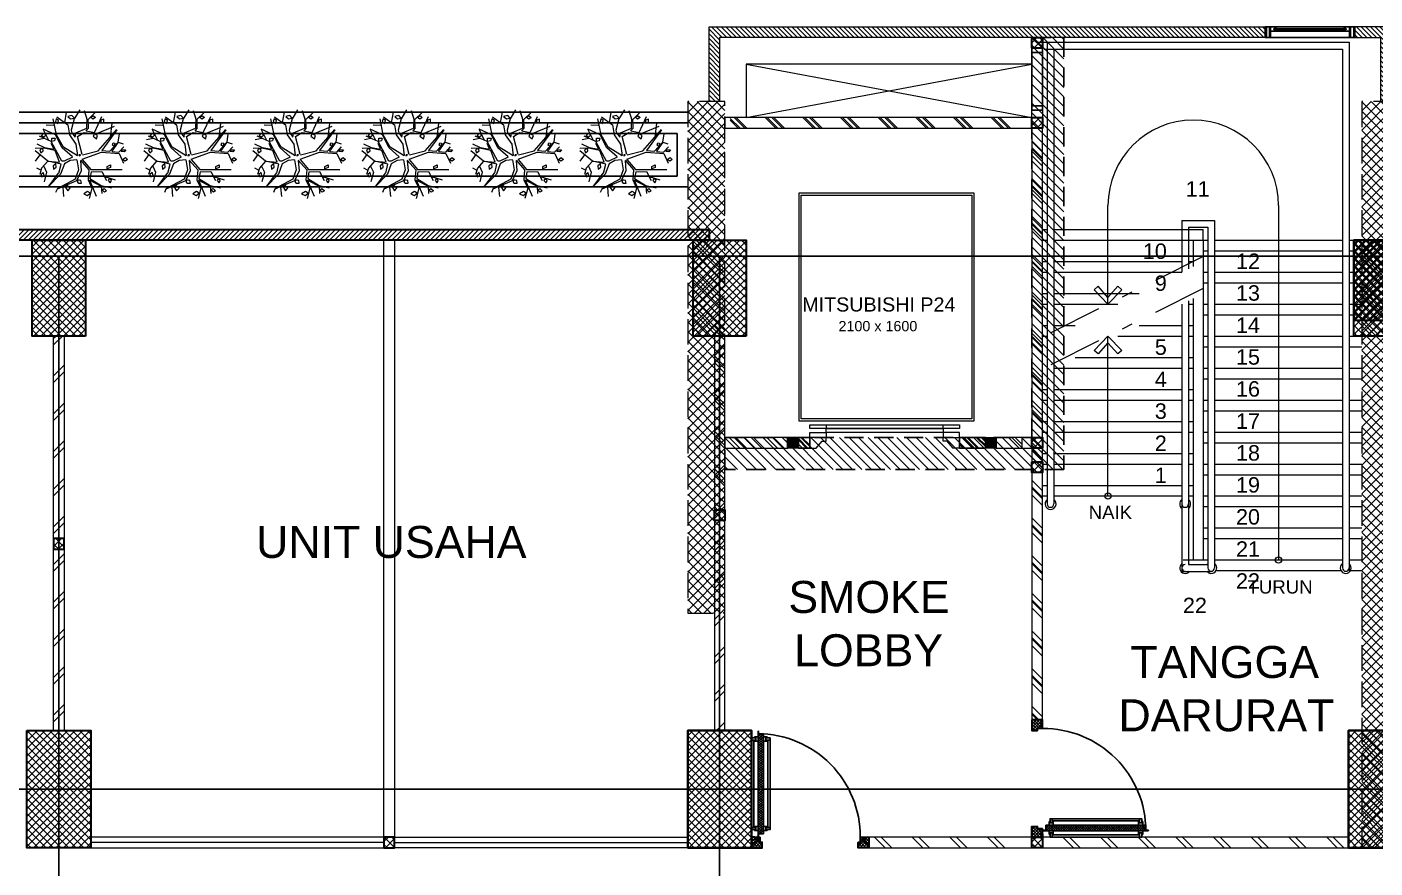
# Model space of a CAD drawing. Header units: millimetres. Extents: x -324 to 75, y -297 to 74.
# Drawn here: x -64.93 to -52.28, y 50.61 to 58.5 of the extents above; entities that cross this region are included whole.
import ezdxf
from ezdxf.enums import TextEntityAlignment as Align

# ---------------------------------------------------------------- set-up
doc = ezdxf.new("R2010")
doc.units = ezdxf.units.MM
doc.linetypes.add('ACAD_ISO02W100', pattern=[15, 12, -3])
doc.linetypes.add('DASHDOT', pattern=[1, 0.5, -0.25, 0, -0.25])
doc.layers.get('defpoints').update_dxf_attribs({"color": 1})
for name, color, linetype, lineweight in [('ars', 11, 'Continuous', 0), ('ars @ 1', 11, 'Continuous', 0), ('ARSIR', 31, 'Continuous', 5), ('ARSIR @ 1', 31, 'Continuous', 5), ('ARSIR KOLOM @ 1', 8, 'Continuous', 13), ('KOL', 1, 'Continuous', 30), ('KOLOM', 4, 'Continuous', 9), ('lan', 7, 'Continuous', 15), ('LIFT', 15, 'Continuous', 15), ('NOT', 7, 'Continuous', 20), ('POHON', 62, 'Continuous', 5), ('Stair', 7, 'Continuous', 15), ('tem', 5, 'Continuous', 20)]:
    doc.layers.add(name, color=color, linetype=linetype, lineweight=lineweight)
doc.layers.add('as', color=1, linetype='Continuous', plot=False)
for name, color, linetype in [('dinding', 3, 'Continuous'), ('HID', 1, 'Continuous'), ('Kusen', 30, 'Continuous'), ('STL', 6, 'Continuous')]:
    doc.layers.add(name, color=color, linetype=linetype)
doc.styles.add('ATTR', font='romans.shx', dxfattribs={"width": 0.8, "height": 0.56})
doc.styles.add('RM25', font='arial.ttf')
doc.styles.get("Standard").update_dxf_attribs({"font": 'arial.ttf'})
pattern_1 = [(45, (0.09994, 0.1431), (-0.1767767, 0.1767767), []), (45, (0.16244, 0.1431), (-0.1767767, 0.1767767), [])]
pattern_2 = [(135, (-1551.5438, -399.66545), (0.176776695, 0.176776695), []), (135, (-1551.6063, -399.66545), (0.176776695, 0.176776695), [])]
pattern_3 = [(45, (1583.21095, -452.5532), (-0.176776695, 0.176776695), []), (45, (1583.27345, -452.5532), (-0.176776695, 0.176776695), [])]
pattern_4 = [(225, (0.55, -51.300008), (0.022097087, -0.022097087), [])]
pattern_5 = [(225, (1.1, 1e-06), (-0.014142, 0.014142), []), (135, (1.1, 1e-06), (0.014142, 0.014142), [])]
pattern_6 = [(315, (-2e-13, 1e-06), (0.014142, 0.014142), []), (45, (-2e-13, 1e-06), (-0.014142, 0.014142), [])]

# ---------------------------------------------------------------- blocks, each defined once
blk = doc.blocks.new('K 10.10')
at = {"layer": 'ars'}
h = blk.add_hatch(dxfattribs=at)
h.set_pattern_fill('_USER', color=256, scale=0.05, angle=45, double=1, pattern_type=0)
h.set_pattern_definition([(45, (0, 0), (-0.035355339, 0.035355339), []), (135, (0, 0), (-0.035355339, -0.035355339), [])])
h.paths.add_polyline_path([(1560.538, 1380.407), (1560.638, 1380.407), (1560.638, 1380.507), (1560.538, 1380.507)])
at = {"layer": 'KOL'}
blk.add_lwpolyline([(1560.538, 1380.407), (1560.638, 1380.407), (1560.638, 1380.507), (1560.538, 1380.507)], close=True, dxfattribs=at)
blk = doc.blocks.new('k1')
at = {"layer": 'ars'}
h = blk.add_hatch(dxfattribs=at)
h.set_pattern_fill('_USER', color=256, scale=0.05, angle=45, double=1, pattern_type=0)
h.set_pattern_definition([(45, (0, -5), (-0.03535534, 0.03535534), []), (135, (0, -5), (-0.03535534, -0.03535534), [])])
h.paths.add_polyline_path([(-0.3, -0.55), (0.3, -0.55), (0.3, 0.55), (-0.3, 0.55)])
at = {"layer": 'KOL'}
blk.add_lwpolyline([(-0.3, -0.55), (0.3, -0.55), (0.3, 0.55), (-0.3, 0.55)], close=True, dxfattribs=at)
blk = doc.blocks.new('k3')
at = {"layer": 'ars'}
h = blk.add_hatch(dxfattribs=at)
h.set_pattern_fill('_USER', color=256, scale=0.05, angle=45, double=1, pattern_type=0)
h.set_pattern_definition([(45, (0, -5.05), (-0.03535534, 0.03535534), []), (135, (0, -5.05), (-0.03535534, -0.03535534), [])])
h.paths.add_polyline_path([(-0.25, -0.45), (0.25, -0.45), (0.25, 0.45), (-0.25, 0.45)])
at = {"layer": 'KOL'}
blk.add_lwpolyline([(-0.25, -0.45), (0.25, -0.45), (0.25, 0.45), (-0.25, 0.45)], close=True, dxfattribs=at)
blk = doc.blocks.new('bola-3')
at = {"layer": 'POHON'}
for p, q in [((-0.799, 1.609), (-0.703, 2.138)), ((-0.045, 2.245), (-0.318, 1.803)), ((0.177, 2.226), (0.328, 1.732)), ((0.387, 1.789), (0.731, 2.125)), ((-1.308, 1.468), (-1.721, 1.485)), ((-1.212, 1.009), (-1.377, 1.803)), ((-1.198, 1.908), (-0.648, 1.503)), ((-0.648, 1.503), (-0.566, 1.009)), ((-0.318, 1.803), (-0.469, 1.238)), ((0.315, 1.344), (0.328, 1.767)), ((0.356, 1.785), (0.37, 1.327)), ((0.686, 1.115), (1.057, 1.926)), ((0.755, 1.044), (1.69, 1.432)), ((1.553, 1.591), (1.47, 0.886)), ((-1.831, 0.815), (-2.161, 0.745)), ((-1.473, 0.674), (-2.065, 0.939)), ((-1.253, 1.009), (-1.872, 1.291)), ((-1.872, 1.274), (-1.625, 0.762)), ((-0.923, 0.357), (-1.253, 1.009)), ((-0.868, 0.392), (-1.212, 1.009)), ((-0.566, 1.009), (-0.236, 0.533)), ((-0.469, 1.238), (-0.442, 1.097)), ((-0.442, 1.097), (-0.277, 0.886)), ((-0.277, 0.886), (-0.249, 1.097)), ((-0.249, 1.097), (0.301, 1.344)), ((-0.153, 0.921), (0.177, 1.115)), ((0.081, 0.022), (-0.153, 0.921)), ((0.177, 1.115), (0.755, 1.044)), ((0.37, 1.327), (0.26, 1.203)), ((0.273, 1.203), (0.686, 1.115)), ((0.879, 0.198), (1.814, 1.274)), ((1.814, 1.256), (1.057, 0.216)), ((1.883, 0.639), (1.938, 1.044)), ((-1.652, -0.313), (-2.285, 0.198)), ((-1.845, 0.339), (-2.271, 0.322)), ((-2.051, 0.004), (-2.271, -0.313)), ((-2.202, 0.551), (-1.817, 0.374)), ((-1.281, 0.216), (-1.845, 0.339)), ((-1.817, 0.374), (-1.35, 0.286)), ((-0.937, -0.313), (-1.473, 0.674)), ((-1.363, 0.339), (-1.473, 0.568)), ((-1.35, 0.286), (-1.363, 0.339)), ((-1.061, -0.366), (-1.281, 0.216)), ((-0.414, -0.102), (-0.923, 0.357)), ((-0.167, -0.049), (-0.868, 0.392)), ((-0.236, 0.533), (-0.167, -0.031)), ((0.081, -0.207), (1.044, 0.128)), ((0.095, 0.004), (0.879, 0.198)), ((1.044, 0.128), (1.924, 0.075)), ((1.057, 0.216), (1.456, 0.18)), ((1.456, 0.18), (1.869, 0.639)), ((1.869, 0.639), (1.553, 0.18)), ((1.553, 0.163), (1.91, 0.128)), ((1.883, 0.639), (2.13, 0.551)), ((1.91, 0.128), (2.158, 0.41)), ((1.924, 0.075), (2.144, -0.419)), ((-1.996, -0.772), (-2.189, -0.666)), ((-1.955, -0.666), (-2.051, -0.983)), ((-1.652, -0.313), (-1.955, -0.666)), ((-1.845, -0.56), (-1.707, -0.86)), ((-0.978, -0.472), (-1.652, -0.313)), ((-1.639, -0.313), (-1.061, -0.366)), ((-1.088, -0.913), (-0.978, -0.472)), ((-0.813, -0.454), (-1.006, -0.966)), ((-0.827, -0.313), (-0.937, -0.313)), ((-0.414, -0.119), (-0.827, -0.313)), ((-0.524, -0.278), (-0.813, -0.454)), ((-0.194, -0.243), (-0.524, -0.278)), ((-0.194, -0.243), (-0.112, -0.754)), ((-0.015, -0.26), (0.411, -0.754)), ((-0.015, -0.278), (0.026, -0.807)), ((0.081, -0.225), (0.507, -0.736)), ((-1.707, -0.86), (-1.831, -1.354)), ((-1.625, -1.618), (-1.102, -0.913)), ((-1.006, -0.966), (-1.625, -1.6)), ((-0.277, -1.213), (-1.185, -1.706)), ((-0.208, -1.301), (-1.185, -1.724)), ((-0.112, -0.754), (-0.277, -1.213)), ((0.026, -0.807), (-0.208, -1.301)), ((0.411, -0.754), (0.37, -1.248)), ((0.37, -1.248), (0.562, -1.671)), ((0.438, -1.248), (0.782, -2.059)), ((0.452, -1.265), (1.03, -1.565)), ((0.521, -0.842), (0.466, -1.177)), ((0.466, -1.177), (1.03, -1.53)), ((0.507, -0.736), (2.075, -0.736)), ((0.521, -0.842), (1.057, -0.825)), ((1.057, -0.825), (1.291, -1.283)), ((1.195, -1.089), (1.731, -1.248)), ((-1.185, -1.724), (-1.253, -1.883)), ((-0.896, -1.618), (-0.854, -2.077)), ((0.562, -1.671), (0.425, -2.182)), ((1.03, -1.53), (1.539, -1.653)), ((1.03, -1.565), (1.057, -1.936))]:
    blk.add_line(p, q, dxfattribs=at)
for points in [[(-1.226, 1.803), (-1.267, 1.662), (-1.143, 1.573), (-1.102, 1.715)], [(-0.435, 1.966), (-0.641, 1.913), (-0.504, 1.807), (-0.311, 1.842)], [(0.49, 1.882), (0.641, 1.953), (0.738, 1.864), (0.614, 1.794)], [(1.155, 1.778), (1.001, 1.734), (1.001, 1.602), (1.155, 1.624)], [(-1.735, 1.009), (-1.886, 1.062), (-1.982, 0.956), (-1.845, 0.903)], [(-1.441, 0.676), (-1.441, 0.831), (-1.269, 0.831), (-1.303, 0.698)], [(0.691, 1.051), (0.622, 0.941), (0.794, 0.809), (0.846, 0.963)], [(-1.9, 0.322), (-2.051, 0.251), (-1.996, 0.11), (-1.872, 0.198)], [(-0.002, 0.022), (-0.07, 0.004), (-0.084, -0.049), (-0.029, -0.031)], [(1.671, 0.412), (1.585, 0.478), (1.62, 0.61), (1.706, 0.588)], [(2.034, 0.163), (2.075, 0.251), (2.254, 0.251), (2.171, 0.145)], [(-1.236, -0.454), (-1.374, -0.543), (-1.36, -0.719), (-1.222, -0.613)], [(1.319, -0.706), (1.319, -0.582), (1.484, -0.494), (1.484, -0.635)], [(2.099, -0.225), (2.237, -0.137), (2.347, -0.225), (2.223, -0.313)], [(-1.872, -0.878), (-1.982, -0.983), (-1.941, -1.107), (-1.831, -1.036)], [(-0.167, -1.261), (-0.167, -1.367), (-0.098, -1.42), (0.04, -1.42), (0.012, -1.279), (-0.07, -1.261)], [(1.43, -1.175), (1.379, -1.285), (1.482, -1.396), (1.534, -1.285)], [(-0.667, -1.528), (-0.753, -1.638), (-0.65, -1.792), (-0.53, -1.66)], [(0.485, -1.924), (0.347, -1.836), (0.158, -1.947), (0.33, -2.035)], [(1.069, -1.748), (1.173, -1.682), (1.293, -1.792), (1.19, -1.858)]]:
    blk.add_lwpolyline(points, close=True, dxfattribs=at)
at = {"layer": 'POHON', "style": 'ATTR', "width": 0.8, "flags": 9}
blk.add_attdef('ESTCODE', (-0.07, 0.004), '', height=0.00000926, dxfattribs=at)
blk = doc.blocks.new('T. J2')
at = {"layer": 'Kusen'}
for p, q in [((-0.419, 0), (0.331, 0)), ((-0.369, 0.1), (0.281, 0.1)), ((0.281, 0.06), (-0.369, 0.06))]:
    blk.add_line(p, q, dxfattribs=at)
for points in [[(-0.459, 0), (-0.419, 0), (-0.419, 0.1), (-0.459, 0.1)], [(0.331, 0), (0.371, 0), (0.371, 0.1), (0.331, 0.1)]]:
    blk.add_lwpolyline(points, close=True, dxfattribs=at)
for points in [[(-0.369, 0.077), (-0.369, 0.06), (-0.419, 0.06), (-0.419, 0.1), (-0.369, 0.1), (-0.369, 0.082), (-0.379, 0.082), (-0.379, 0.077), (-0.369, 0.077)], [(0.281, 0.077), (0.281, 0.06), (0.331, 0.06), (0.331, 0.1), (0.281, 0.1), (0.281, 0.082), (0.291, 0.082), (0.291, 0.077), (0.281, 0.077)]]:
    blk.add_lwpolyline(points, dxfattribs=at)
at = {"layer": 'Kusen', "color": 141}
blk.add_lwpolyline([(-0.379, 0.077), (0.291, 0.077), (0.291, 0.082), (-0.379, 0.082)], close=True, dxfattribs=at)
blk = doc.blocks.new('P.SHAFT')
for points in [[(-0.05, 0.54), (-0.05, 0.58), (0.05, 0.58), (0.05, 0.54)], [(-0.05, 0.04), (-0.05, 0.54), (0.05, 0.54), (0.05, 0.04)], [(-0.05, 0), (-0.05, 0.04), (0.05, 0.04), (0.05, 0)]]:
    blk.add_lwpolyline(points, close=True)
blk = doc.blocks.new('KLOPRAK-10')
at = {"layer": 'ARSIR KOLOM @ 1'}
blk.add_hatch(color=256, dxfattribs=at).paths.add_polyline_path([(390.015, -20.575), (390.115, -20.575), (390.115, -20.475), (390.015, -20.475)])
at = {"layer": 'as'}
blk.add_line((390.115, -20.475), (390.015, -20.575), dxfattribs=at)
blk.add_lwpolyline([(390.015, -20.475), (390.115, -20.575)], dxfattribs=at)
at = {"layer": 'KOLOM'}
blk.add_lwpolyline([(390.015, -20.575), (390.115, -20.575), (390.115, -20.475), (390.015, -20.475)], close=True, dxfattribs=at)
blk = doc.blocks.new("k3'")
at = {"layer": 'ars'}
h = blk.add_hatch(dxfattribs=at)
h.set_pattern_fill('_USER', color=256, scale=0.05, angle=45, double=1, pattern_type=0)
h.set_pattern_definition([(45, (0, -4.975), (-0.03535534, 0.03535534), []), (135, (0, -4.975), (-0.03535534, -0.03535534), [])])
h.paths.add_polyline_path([(-0.25, -0.375), (0.25, -0.375), (0.25, 0.375), (-0.25, 0.375)])
at = {"layer": 'KOL'}
blk.add_lwpolyline([(-0.25, -0.375), (0.25, -0.375), (0.25, 0.375), (-0.25, 0.375)], close=True, dxfattribs=at)
blk = doc.blocks.new('D-P90')
at = {"layer": 'ars'}
h = blk.add_hatch(dxfattribs=at)
h.set_pattern_fill('ANSI37', color=256, scale=0.005, angle=-90, style=0)
h.set_pattern_definition([(45, (-1350.94906, -1248.591899), (0.01122532015, -0.01122532015), []), (315, (-1350.94906, -1248.591899), (-0.01122532015, -0.01122532015), [])])
h.paths.add_polyline_path([(0.009, -0.183, -0.414214), (0.01, -0.184), (0.01, -1.116, -0.414214), (0.009, -1.117), (-0.034, -1.117, 0.414214), (-0.037, -1.12), (-0.037, -1.142, -1), (-0.038, -1.142), (-0.038, -0.158, -1), (-0.037, -0.158), (-0.037, -0.181, 0.414214), (-0.034, -0.183)])
at = {"layer": 'as'}
for p, q in [((-0.04, -0.158), (-0.046, -0.158)), ((-0.042, -0.161), (-0.042, -0.155))]:
    blk.add_line(p, q, dxfattribs=at)
at = {"layer": 'HID'}
for p, q in [((-0.044, -0.125), (-0.092, -0.077)), ((-0.042, -0.123), (-0.091, -0.075)), ((-0.066, -0.147), (-0.023, -0.104)), ((-0.063, -0.147), (-0.023, -0.107)), ((0.966, -0.147), (0.923, -0.104)), ((0.963, -0.147), (0.923, -0.107)), ((0.942, -0.123), (0.991, -0.075)), ((0.944, -0.125), (0.992, -0.077))]:
    blk.add_line(p, q, dxfattribs=at)
for points in [[(-0.044, -0.125), (-0.044, -0.125), (-0.042, -0.123), (-0.042, -0.123)], [(0.944, -0.125), (0.944, -0.125), (0.942, -0.123), (0.942, -0.123)]]:
    blk.add_lwpolyline(points, dxfattribs=at)
at = {"layer": 'KOL'}
blk.add_line((0.97, -0.13), (0.97, -0.15), dxfattribs=at)
at = {"layer": 'Kusen', "ltscale": 2}
for p, q in [((-0.099, -0.221), (-0.099, -1.06)), ((-0.079, -0.241), (-0.079, -1.06)), ((-0.074, -0.211), (-0.04, -0.211)), ((-0.074, -0.221), (-0.074, -0.211)), ((-0.074, -0.251), (-0.074, -0.241)), ((-0.074, -0.251), (-0.04, -0.251)), ((-0.061, -0.251), (-0.061, -0.211)), ((-0.04, -0.251), (-0.04, -0.211)), ((0.046, -0.211), (0.012, -0.211)), ((0.012, -0.251), (0.012, -0.211)), ((0.046, -0.251), (0.012, -0.251)), ((0.033, -0.251), (0.033, -0.211)), ((0.046, -0.221), (0.046, -0.211)), ((0.046, -0.251), (0.046, -0.241)), ((0.053, -0.241), (0.053, -1.06)), ((0.073, -0.221), (0.073, -1.06)), ((-0.074, -1.05), (-0.04, -1.05)), ((-0.074, -1.05), (-0.074, -1.06)), ((-0.074, -1.08), (-0.074, -1.09)), ((-0.074, -1.09), (-0.04, -1.09)), ((-0.061, -1.05), (-0.061, -1.09)), ((-0.04, -1.05), (-0.04, -1.09)), ((0.046, -1.05), (0.012, -1.05)), ((0.012, -1.05), (0.012, -1.09)), ((0.046, -1.09), (0.012, -1.09)), ((0.033, -1.05), (0.033, -1.09)), ((0.046, -1.05), (0.046, -1.06)), ((0.046, -1.08), (0.046, -1.09))]:
    blk.add_line(p, q, dxfattribs=at)
at = {"layer": 'Kusen'}
for p, q in [((-0.042, -0.155), (-0.038, -0.156)), ((-0.042, -0.157), (-0.038, -0.158))]:
    blk.add_line(p, q, dxfattribs=at)
at = {"layer": 'Kusen', "ltscale": 2}
for points in [[(-0.099, -0.241), (-0.061, -0.241), (-0.061, -0.221), (-0.099, -0.221), (-0.099, -0.241)], [(0.073, -0.241), (0.033, -0.241), (0.033, -0.221), (0.073, -0.221), (0.073, -0.241)], [(-0.101, -1.06), (-0.061, -1.06), (-0.061, -1.08), (-0.101, -1.08), (-0.101, -1.06)], [(0.073, -1.06), (0.033, -1.06), (0.033, -1.08), (0.073, -1.08), (0.073, -1.06)]]:
    blk.add_lwpolyline(points, dxfattribs=at)
at = {"layer": 'Kusen'}
blk.add_circle((-0.042, -0.158), 0.001, dxfattribs=at)
for radius, start, end in [(0.0025, 75.7804, 11.3851), (0.961, 270, 0.4597)]:
    blk.add_arc((-0.042, -0.158), radius, start, end, dxfattribs=at)
at = {"layer": 'STL'}
for p, q in [((-0.038, -0.158), (-0.038, -1.142)), ((-0.037, -0.181), (-0.037, -0.158)), ((-0.034, -0.183), (0.009, -0.183)), ((0.01, -0.184), (0.01, -1.116)), ((-0.037, -1.12), (-0.037, -1.142)), ((-0.034, -1.117), (0.009, -1.117))]:
    blk.add_line(p, q, dxfattribs=at)
for points in [[(0, -0.1), (0, -0.103), (-0.019, -0.103, 0.414214), (-0.02, -0.105), (-0.02, -0.148, -0.414214), (-0.022, -0.15), (-0.068, -0.15, -0.414214), (-0.07, -0.148), (-0.07, -0.13), (-0.067, -0.13), (-0.067, -0.146, 0.414214), (-0.065, -0.147), (-0.024, -0.147, 0.414214), (-0.023, -0.146), (-0.023, -0.102, -0.414214), (-0.021, -0.1)], [(0.9, -0.1), (0.9, -0.103), (0.919, -0.103, -0.414214), (0.92, -0.105), (0.92, -0.148, 0.414214), (0.922, -0.15), (0.968, -0.15, 0.414214), (0.97, -0.148), (0.97, -0.13), (0.967, -0.13), (0.967, -0.146, -0.414214), (0.966, -0.147), (0.925, -0.147, -0.414214), (0.923, -0.146), (0.923, -0.102, 0.414214), (0.921, -0.1)]]:
    blk.add_lwpolyline(points, format="xyb", close=True, dxfattribs=at)
blk.add_lwpolyline([(0.009, -0.182), (-0.034, -0.182, -0.414214), (-0.035, -0.181), (-0.035, -0.158, 1), (-0.04, -0.158), (-0.04, -1.142, 1), (-0.035, -1.142), (-0.035, -1.12, -0.414214), (-0.034, -1.119), (0.009, -1.119, 0.414214), (0.012, -1.116), (0.012, -0.184)], format="xyb", dxfattribs=at)
for centre, radius, start, end in [((-0.038, -0.158), 0.00075, 0, 180), ((-0.034, -0.181), 0.0025, 180, 270), ((0.009, -0.184), 0.0025, 360, 90), ((0.009, -0.184), 0.001, 360, 90), ((-0.034, -1.12), 0.0025, 90, 180), ((0.009, -1.116), 0.001, 270, 0), ((-0.038, -1.142), 0.00075, 180, 0)]:
    blk.add_arc(centre, radius, start, end, dxfattribs=at)
blk = doc.blocks.new('PINTU DARURAT')
at = {"layer": 'ARSIR'}
h = blk.add_hatch(dxfattribs=at)
h.set_pattern_fill('_USER', color=256, scale=0.02, angle=315, style=0, double=1, pattern_type=0)
h.set_pattern_definition(pattern_6)
edge = h.paths.add_edge_path()
edge.add_line((0, 0), (0.1, 0))
edge.add_line((0.1, 0), (0.1, 0.05))
edge.add_line((0.1, 0.05), (0.077, 0.05))
edge.add_line((0.077, 0.05), (0.077, 0.096))
edge.add_arc((0.076, 0.096), 0.0015, 360, 450)
edge.add_line((0.075, 0.097), (0.035, 0.097))
edge.add_arc((0.035, 0.096), 0.0015, 90, 180)
edge.add_line((0.033, 0.096), (0.033, 0.08))
edge.add_line((0.033, 0.08), (0.03, 0.08))
edge.add_line((0.03, 0.08), (0.03, 0.1))
edge.add_line((0.03, 0.1), (0, 0.1))
edge.add_line((0, 0.1), (0, 0))
h = blk.add_hatch(dxfattribs=at)
h.set_pattern_fill('_USER', color=256, scale=0.02, angle=315, style=0, double=1, pattern_type=0)
h.set_pattern_definition(pattern_6)
edge = h.paths.add_edge_path()
edge.add_line((0, 0), (0.1, 0))
edge.add_line((0.1, 0), (0.1, 0.05))
edge.add_line((0.1, 0.05), (0.077, 0.05))
edge.add_line((0.077, 0.05), (0.077, 0.096))
edge.add_arc((0.076, 0.096), 0.0015, 360, 450)
edge.add_line((0.075, 0.097), (0.035, 0.097))
edge.add_arc((0.035, 0.096), 0.0015, 90, 180)
edge.add_line((0.033, 0.096), (0.033, 0.08))
edge.add_line((0.033, 0.08), (0.03, 0.08))
edge.add_line((0.03, 0.08), (0.03, 0.1))
edge.add_line((0.03, 0.1), (0, 0.1))
edge.add_line((0, 0.1), (0, 0))
h = blk.add_hatch(dxfattribs=at)
h.set_pattern_fill('_USER', color=256, scale=0.02, angle=315, style=0, double=1, pattern_type=0)
h.set_pattern_definition(pattern_5)
edge = h.paths.add_edge_path()
edge.add_line((1.1, 0), (1, 0))
edge.add_line((1, 0), (1, 0.05))
edge.add_line((1, 0.05), (1.023, 0.05))
edge.add_line((1.023, 0.05), (1.023, 0.096))
edge.add_arc((1.024, 0.096), 0.0015, -630, -540, ccw=False)
edge.add_line((1.024, 0.097), (1.065, 0.097))
edge.add_arc((1.065, 0.096), 0.0015, -360, -270, ccw=False)
edge.add_line((1.067, 0.096), (1.067, 0.08))
edge.add_line((1.067, 0.08), (1.07, 0.08))
edge.add_line((1.07, 0.08), (1.07, 0.1))
edge.add_line((1.07, 0.1), (1.1, 0.1))
edge.add_line((1.1, 0.1), (1.1, 0))
h = blk.add_hatch(dxfattribs=at)
h.set_pattern_fill('_USER', color=256, scale=0.02, angle=315, style=0, double=1, pattern_type=0)
h.set_pattern_definition(pattern_5)
edge = h.paths.add_edge_path()
edge.add_line((1.1, 0), (1, 0))
edge.add_line((1, 0), (1, 0.05))
edge.add_line((1, 0.05), (1.023, 0.05))
edge.add_line((1.023, 0.05), (1.023, 0.096))
edge.add_arc((1.024, 0.096), 0.0015, -630, -540, ccw=False)
edge.add_line((1.024, 0.097), (1.065, 0.097))
edge.add_arc((1.065, 0.096), 0.0015, -360, -270, ccw=False)
edge.add_line((1.067, 0.096), (1.067, 0.08))
edge.add_line((1.067, 0.08), (1.07, 0.08))
edge.add_line((1.07, 0.08), (1.07, 0.1))
edge.add_line((1.07, 0.1), (1.1, 0.1))
edge.add_line((1.1, 0.1), (1.1, 0))
at = {"layer": 'KOL'}
blk.add_line((1.1, 0.1), (1.1, 0), dxfattribs=at)
blk.add_line((1.1, 0.1), (1.1, 0), dxfattribs=at)
blk.add_line((1.1, 0.1), (1.1, 0), dxfattribs=at)
blk.add_line((1.1, 0.1), (1.1, 0), dxfattribs=at)
for points in [[(0, 0), (0.1, 0), (0.1, 0.05), (0.077, 0.05), (0.077, 0.096, 0.414214), (0.075, 0.097), (0.035, 0.097, 0.414214), (0.033, 0.096), (0.033, 0.08), (0.03, 0.08), (0.03, 0.1), (0, 0.1)], [(0, 0), (0.1, 0), (0.1, 0.05), (0.077, 0.05), (0.077, 0.096, 0.414214), (0.075, 0.097), (0.035, 0.097, 0.414214), (0.033, 0.096), (0.033, 0.08), (0.03, 0.08), (0.03, 0.1), (0, 0.1)], [(1.1, 0), (1, 0), (1, 0.05), (1.023, 0.05), (1.023, 0.096, -0.414214), (1.024, 0.097), (1.065, 0.097, -0.414214), (1.067, 0.096), (1.067, 0.08), (1.07, 0.08), (1.07, 0.1), (1.1, 0.1)], [(1.1, 0), (1, 0), (1, 0.05), (1.023, 0.05), (1.023, 0.096, -0.414214), (1.024, 0.097), (1.065, 0.097, -0.414214), (1.067, 0.096), (1.067, 0.08), (1.07, 0.08), (1.07, 0.1), (1.1, 0.1)]]:
    blk.add_lwpolyline(points, format="xyb", close=True, dxfattribs=at)
at = {"layer": 'Kusen', "xscale": -1, "rotation": 180}
blk.add_blockref('D-P90', (0.1, -0.05), dxfattribs=at)
blk = doc.blocks.new('T.DAR')
at = {"layer": 'ars'}
h = blk.add_hatch(dxfattribs=at)
h.set_pattern_fill('ANSI31', color=256, scale=0.25, style=0)
h.set_pattern_definition(pattern_4)
h.paths.add_polyline_path([(0.2, 7), (0.3, 7), (0.3, 7.6), (0.55, 7.6), (0.55, 7.7), (0.2, 7.7)])
h = blk.add_hatch(dxfattribs=at)
h.set_pattern_fill('ANSI31', color=256, scale=0.25, style=0)
h.set_pattern_definition(pattern_4)
edge = h.paths.add_edge_path()
edge.add_line((0.2, 7), (0.2, 7.7))
edge.add_line((0.2, 7.7), (0.55, 7.7))
edge.add_line((0.55, 7.7), (0.55, 7.6))
edge.add_line((0.55, 7.6), (0.3, 7.6))
edge.add_line((0.3, 7.6), (0.3, 7))
edge.add_line((0.3, 7), (0.2, 7))
h = blk.add_hatch(dxfattribs=at)
h.set_pattern_fill('ANSI31', color=256, scale=0.25, style=0)
h.set_pattern_definition([(225, (6.599998, -51.300008), (0.022097087, -0.022097087), [])])
h.paths.add_polyline_path([(6.5, 7), (6.6, 7), (6.6, 7.7), (1.38, 7.7), (1.38, 7.6), (6.5, 7.6)])
h = blk.add_hatch(dxfattribs=at)
h.set_pattern_fill('ANSI37', color=256, scale=0.02, style=0)
h.set_pattern_definition([(45, (268.691906, -190.19392), (-0.044901281, 0.044901281), []), (135, (268.691906, -190.19392), (-0.044901281, -0.044901281), [])])
h.paths.add_polyline_path([(0.475, 0), (0.125, 0), (0.125, 7), (0.475, 7)])
h = blk.add_hatch(dxfattribs=at)
h.set_pattern_fill('ANSI37', color=256, scale=0.02, style=0)
h.set_pattern_definition([(45, (6.5, -8e-06), (-0.0449013, 0.0449013), []), (135, (6.5, -8e-06), (-0.0449013, -0.0449013), [])])
h.paths.add_polyline_path([(6.45, 2.2), (6.8, 2.2), (6.8, 7), (6.45, 7)])
h = blk.add_hatch(dxfattribs=at)
h.set_pattern_fill('TEMBOK', color=256, scale=0.25)
h.set_pattern_definition([(45, (6.5, -51.72), (-0.1767767, 0.1767767), []), (45, (6.5625, -51.72), (-0.1767767, 0.1767767), [])])
h.paths.add_polyline_path([(6.55, 3.17), (6.45, 3.17), (6.45, 4.95), (6.55, 4.95)])
h = blk.add_hatch(dxfattribs=at)
h.set_pattern_fill('TEMBOK', color=256, scale=0.25)
h.set_pattern_definition([(45, (0.71143, -49.94), (-0.1767767, 0.1767767), []), (45, (0.77393, -49.94), (-0.1767767, 0.1767767), [])])
h.paths.add_polyline_path([(5.861, 3.75), (6.45, 3.75), (6.45, 3.85), (5.861, 3.85)])
at = {"layer": 'ars @ 1'}
h = blk.add_hatch(dxfattribs=at)
h.set_pattern_fill('TEMBOK', color=256, scale=0.25)
h.set_pattern_definition([(45, (33.3, 5.805), (-0.1767767, 0.1767767), []), (45, (33.3625, 5.805), (-0.1767767, 0.1767767), [])])
h.paths.add_polyline_path([(6.4, 6.85), (6.4, 6.75), (3.662, 6.75), (3.662, 6.85)])
h = blk.add_hatch(dxfattribs=at)
h.set_pattern_fill('TEMBOK', color=256, scale=0.25)
h.set_pattern_definition([(45, (1583.11878, -452.5532), (-0.176776695, 0.176776695), []), (45, (1583.18128, -452.5532), (-0.176776695, 0.176776695), [])])
h.paths.add_polyline_path([(3.57, 1.2), (3.47, 1.2), (3.47, 6.75), (3.57, 6.75)])
h = blk.add_hatch(dxfattribs=at)
h.set_pattern_fill('TEMBOK', color=256, scale=0.25)
h.set_pattern_definition(pattern_3)
h.paths.add_polyline_path([(0.6, 0), (0.6, 0.1), (3.562, 0.1), (3.562, 0)])
h = blk.add_hatch(dxfattribs=at)
h.set_pattern_fill('TEMBOK', color=256, scale=0.25)
h.set_pattern_definition(pattern_3)
h.paths.add_polyline_path([(3.662, 0), (3.662, 0.1), (5.1, 0.1), (5.1, 0)])
at = {"layer": 'ARSIR @ 1'}
h = blk.add_hatch(dxfattribs=at)
h.set_pattern_fill('ANSI32', color=256, scale=0.01, style=0, double=1)
h.set_pattern_definition([(45, (0.79921, 3.74999), (0.067352, -0.067352), []), (45, (0.79921, 3.79489), (0.067352, -0.067352), [])])
h.paths.add_polyline_path([(4.006, 3.85), (4.006, 3.75), (4.249, 3.75), (4.249, 3.85)])
h = blk.add_hatch(dxfattribs=at)
h.set_pattern_fill('ANSI32', color=256, scale=0.01, style=0, double=1)
h.set_pattern_definition([(45, (2.49209, 3.74999), (0.067352, -0.067352), []), (45, (2.49209, 3.79489), (0.067352, -0.067352), [])])
h.paths.add_polyline_path([(5.655, 3.85), (5.655, 3.75), (5.761, 3.75), (5.761, 3.85)])
at = {"layer": 'defpoints', "color": 3, "linetype": 'ACAD_ISO02W100', "ltscale": 0.015}
blk.add_lwpolyline([(6.45, 3.55), (6.45, 3.85), (3.57, 3.85), (3.57, 7.6), (3.57, 7.6), (3.27, 7.6), (3.27, 3.55), (6.45, 3.55)], dxfattribs=at)
at = {"layer": 'dinding'}
for points in [[(4.006, 3.85), (4.006, 3.75), (4.249, 3.75), (4.249, 3.85)], [(5.655, 3.85), (5.655, 3.75), (5.761, 3.75), (5.761, 3.85)]]:
    blk.add_lwpolyline(points, close=True, dxfattribs=at)
at = {"layer": 'KOLOM', "linetype": 'ACAD_ISO02W100', "ltscale": 0.02}
for points in [[(0.475, 0), (0.125, 0), (0.125, 7), (0.475, 7)], [(6.8, 2.2), (6.45, 2.2), (6.45, 7), (6.8, 7)]]:
    blk.add_lwpolyline(points, close=True, dxfattribs=at)
at = {"layer": 'lan', "linetype": 'Continuous'}
for p, q in [((3.57, 7.35), (6.25, 7.35)), ((6.25, 7.35), (6.25, 6.85))]:
    blk.add_line(p, q, dxfattribs=at)
for points in [[(6.25, 7.35), (3.57, 6.85)], [(6.25, 6.85), (3.57, 7.35)]]:
    blk.add_lwpolyline(points, dxfattribs=at)
at = {"layer": 'LIFT'}
for points in [[(4.114, 4.003), (5.754, 4.003), (5.754, 6.143), (4.114, 6.143)], [(4.134, 4.023), (5.734, 4.023), (5.734, 6.123), (4.134, 6.123)], [(4.249, 3.932), (5.655, 3.932), (5.655, 3.968), (4.249, 3.968)], [(4.249, 3.932), (4.402, 3.932), (4.402, 3.968), (4.249, 3.968)], [(4.402, 3.897), (5.502, 3.897), (5.502, 3.932), (4.402, 3.932)], [(5.502, 3.932), (5.655, 3.932), (5.655, 3.968), (5.502, 3.968)], [(4.402, 3.85), (4.249, 3.85), (4.249, 3.897), (4.402, 3.897)], [(5.502, 3.85), (5.655, 3.85), (5.655, 3.897), (5.502, 3.897)]]:
    blk.add_lwpolyline(points, close=True, dxfattribs=at)
for points in [[(4.249, 3.85), (4.249, 3.75), (4.309, 3.75), (4.367, 3.815), (4.402, 3.815), (4.402, 3.85), (4.249, 3.85)], [(5.655, 3.85), (5.655, 3.75), (5.594, 3.75), (5.537, 3.815), (5.502, 3.815), (5.502, 3.85), (5.655, 3.85)]]:
    blk.add_lwpolyline(points, dxfattribs=at)
at = {"layer": 'tem'}
blk.add_lwpolyline([(0.2, 7), (0.2, 7.7), (0.55, 7.7), (0.55, 7.6), (0.3, 7.6), (0.3, 7), (0.2, 7)], dxfattribs=at)
blk.add_lwpolyline([(0.2, 7), (0.2, 7.7), (0.55, 7.7), (0.55, 7.6), (0.3, 7.6), (0.3, 7), (0.2, 7)], dxfattribs=at)
for points in [[(1.38, 7.7), (1.38, 7.6), (6.5, 7.6), (6.5, 7), (6.6, 7), (6.6, 7.7)], [(3.57, 6.92), (3.47, 6.92), (3.47, 6.85), (3.57, 6.85)], [(6.45, 6.85), (6.45, 6.75), (3.57, 6.75), (3.57, 6.85)], [(3.57, 1.2), (3.47, 1.2), (3.47, 6.75), (3.57, 6.75)], [(3.57, 3.75), (3.57, 3.85), (3.906, 3.85), (3.906, 3.75)], [(5.861, 3.75), (5.861, 3.85), (6.45, 3.85), (6.45, 3.75)], [(0.6, 0), (0.6, 0.1), (3.47, 0.1), (3.47, 0)], [(3.57, 0), (3.57, 0.1), (5.1, 0.1), (5.1, 0)]]:
    blk.add_lwpolyline(points, close=True, dxfattribs=at)
at = {"color": 2}
for p in [(-386.108, 24.325), (-384.253, 24.325)]:
    blk.add_blockref('KLOPRAK-10', p, dxfattribs=at)
at = {"color": 2, "rotation": 90}
blk.add_blockref('PINTU DARURAT', (3.57, 0.1), dxfattribs=at)
at = {"color": 2, "xscale": -1}
blk.add_blockref('PINTU DARURAT', (6.2, 0), dxfattribs=at)
at = {"layer": 'KOL', "xscale": -1, "rotation": 180}
for name, p in [("k3'", (0.3, 5.325)), ("k3'", (0.3, 5.325)), ('k1', (0.3, 0.55)), ('k1', (6.5, 0.55))]:
    blk.add_blockref(name, p, dxfattribs=at)
at = {"layer": 'KOLOM', "extrusion": (0, 0, -1), "xscale": -1, "zscale": -1, "rotation": 180}
for p in [(-1564.108, 1388.007), (-1564.108, 1387.257), (-1564.108, 1384.257), (-1564.108, 1380.507)]:
    blk.add_blockref('K 10.10', p, dxfattribs=at)
at = {"layer": 'Kusen'}
blk.add_blockref('T. J2', (0.999, 7.6), dxfattribs=at)
blk.add_blockref('T. J2', (0.999, 7.6), dxfattribs=at)
at = {"layer": 'Kusen', "color": 2, "rotation": 179.9999772094499}
blk.add_blockref('P.SHAFT', (3.52, 7.5), dxfattribs=at)
blk = doc.blocks.new('A-2')
at = {"layer": 'ars'}
h = blk.add_hatch(dxfattribs=at)
h.set_pattern_fill('ANSI31', color=256, scale=0.01, angle=180, style=0)
h.set_pattern_definition([(225, (0.099944, 0.143103), (0.02245064, -0.02245064), [])])
h.paths.add_polyline_path([(25.067, 57.268), (-24.333, 57.268), (-24.333, 57.368), (25.067, 57.368)])
h = blk.add_hatch(dxfattribs=at)
h.set_pattern_fill('TEMBOK', color=256, scale=0.25)
h.set_pattern_definition(pattern_1)
h.paths.add_polyline_path([(18.917, 56.368), (19.017, 56.368), (19.017, 54.468), (18.917, 54.468)])
h = blk.add_hatch(dxfattribs=at)
h.set_pattern_fill('TEMBOK', color=256, scale=0.25)
h.set_pattern_definition(pattern_1)
h.paths.add_polyline_path([(18.917, 54.368), (19.017, 54.368), (19.017, 52.668), (18.917, 52.668)])
at = {"layer": 'ars @ 1'}
h = blk.add_hatch(dxfattribs=at)
h.set_pattern_fill('TEMBOK', color=256, scale=0.25)
h.set_pattern_definition([(135, (0.63436, 0.8431), (0.1767767, 0.1767767), []), (135, (0.57186, 0.8431), (0.1767767, 0.1767767), [])])
h.paths.add_polyline_path([(25.267, 58.418), (25.267, 58.318), (28.005, 58.318), (28.005, 58.418)])
h = blk.add_hatch(dxfattribs=at)
h.set_pattern_fill('TEMBOK', color=256, scale=0.25)
h.set_pattern_definition([(135, (0.72653, 0.1431), (0.1767767, 0.1767767), []), (135, (0.66403, 0.1431), (0.1767767, 0.1767767), [])])
h.paths.add_polyline_path([(28.097, 52.768), (28.197, 52.768), (28.197, 58.318), (28.097, 58.318)])
h = blk.add_hatch(dxfattribs=at)
h.set_pattern_fill('TEMBOK', color=256, scale=0.25)
h.set_pattern_definition(pattern_1)
h.paths.add_polyline_path([(25.117, 52.668), (25.217, 52.668), (25.217, 56.368), (25.117, 56.368)])
h = blk.add_hatch(dxfattribs=at)
h.set_pattern_fill('TEMBOK', color=256, scale=0.25)
h.set_pattern_definition(pattern_2)
h.paths.add_polyline_path([(25.806, 55.318), (25.806, 55.418), (25.217, 55.418), (25.217, 55.318)])
h = blk.add_hatch(dxfattribs=at)
h.set_pattern_fill('TEMBOK', color=256, scale=0.25)
h.set_pattern_definition(pattern_2)
h.paths.add_polyline_path([(28.005, 55.318), (28.005, 55.418), (27.761, 55.418), (27.761, 55.318)])
at = {"layer": 'ARSIR @ 1'}
h = blk.add_hatch(dxfattribs=at)
h.set_pattern_fill('ANSI32', color=256, scale=0.01, style=0, double=1)
h.set_pattern_definition([(135, (29.17506, 55.31774), (-0.067352, -0.067352), []), (135, (29.17506, 55.36264), (-0.067352, -0.067352), [])])
h.paths.add_polyline_path([(26.012, 55.418), (26.012, 55.318), (25.906, 55.318), (25.906, 55.418)])
h = blk.add_hatch(dxfattribs=at)
h.set_pattern_fill('ANSI32', color=256, scale=0.01, style=0, double=1)
h.set_pattern_definition([(135, (30.86794, 55.31774), (-0.067352, -0.067352), []), (135, (30.86794, 55.36264), (-0.067352, -0.067352), [])])
h.paths.add_polyline_path([(27.661, 55.418), (27.661, 55.318), (27.418, 55.318), (27.418, 55.418)])
for p, q in [((24.867, 58.468), (-10.033, 58.468)), ((-24.133, 58.368), (24.867, 58.368)), ((24.867, 58.368), (-10.033, 58.368)), ((-24.033, 58.268), (24.767, 58.268)), ((24.767, 58.268), (24.767, 57.868)), ((24.767, 57.868), (-24.033, 57.868)), ((24.867, 57.768), (-24.133, 57.768))]:
    blk.add_line(p, q)
at = {"layer": 'ars'}
for p, q in [((28.149, 59.124), (31.073, 59.124)), ((28.149, 59.124), (31.073, 59.124)), ((28.241, 59.124), (28.241, 55.886)), ((31.073, 59.124), (31.073, 54.152)), ((31.073, 59.124), (31.073, 54.193)), ((28.211, 59.061), (31.011, 59.061)), ((28.211, 59.061), (31.011, 59.061)), ((28.303, 59.061), (28.303, 55.918)), ((31.011, 59.061), (31.011, 54.193)), ((31.011, 59.061), (31.011, 54.193)), ((29.503, 57.451), (29.503, 56.968)), ((29.503, 57.451), (29.811, 57.451)), ((29.811, 57.451), (29.811, 54.193)), ((28.197, 57.368), (28.241, 57.368)), ((28.303, 57.368), (29.503, 57.368)), ((29.474, 57.368), (29.705, 57.368)), ((29.566, 57.389), (29.566, 56.999)), ((29.566, 57.389), (29.748, 57.389)), ((29.705, 57.268), (29.705, 57.368)), ((29.748, 57.389), (29.748, 54.193)), ((28.197, 57.068), (28.241, 57.068)), ((28.303, 57.068), (29.503, 57.068)), ((29.566, 57.068), (29.61, 57.068)), ((29.705, 57.168), (29.748, 57.168)), ((29.811, 57.168), (31.011, 57.168)), ((31.073, 57.168), (31.117, 57.168)), ((31.073, 57.168), (31.117, 57.168)), ((29.705, 56.868), (29.748, 56.868)), ((29.811, 56.868), (31.011, 56.868)), ((31.073, 56.868), (31.117, 56.868)), ((31.073, 56.868), (31.117, 56.868)), ((28.197, 56.768), (28.241, 56.768)), ((28.303, 56.768), (29.103, 56.768)), ((29.566, 56.699), (29.566, 54.224)), ((29.503, 56.668), (29.503, 54.161)), ((29.705, 56.568), (29.748, 56.568)), ((29.811, 56.568), (31.011, 56.568)), ((31.073, 56.568), (31.192, 56.568)), ((31.073, 56.568), (31.192, 56.568)), ((28.197, 56.468), (28.241, 56.468)), ((28.303, 56.468), (28.503, 56.468)), ((29.103, 56.468), (29.503, 56.468)), ((29.566, 56.468), (29.61, 56.468)), ((28.503, 56.168), (29.503, 56.168)), ((29.566, 56.168), (29.61, 56.168)), ((29.705, 56.268), (29.748, 56.268)), ((29.811, 56.268), (31.011, 56.268)), ((31.073, 56.268), (31.192, 56.268)), ((31.073, 56.268), (31.192, 56.268)), ((28.303, 56.068), (28.303, 54.793)), ((28.241, 56.036), (28.241, 54.793)), ((29.705, 55.968), (29.748, 55.968)), ((29.811, 55.968), (31.011, 55.968)), ((31.073, 55.968), (31.192, 55.968)), ((31.073, 55.968), (31.192, 55.968)), ((28.197, 55.868), (28.241, 55.868)), ((28.303, 55.868), (29.503, 55.868)), ((29.566, 55.868), (29.61, 55.868)), ((29.705, 55.668), (29.748, 55.668)), ((29.811, 55.668), (31.011, 55.668)), ((31.073, 55.668), (31.192, 55.668)), ((31.073, 55.668), (31.192, 55.668)), ((28.197, 55.568), (28.241, 55.568)), ((28.303, 55.568), (29.503, 55.568)), ((29.566, 55.568), (29.61, 55.568)), ((29.705, 55.368), (29.748, 55.368)), ((29.811, 55.368), (31.011, 55.368)), ((31.073, 55.368), (31.192, 55.368)), ((31.073, 55.368), (31.192, 55.368)), ((28.197, 55.268), (28.241, 55.268)), ((28.303, 55.268), (29.503, 55.268)), ((29.566, 55.268), (29.61, 55.268)), ((29.705, 55.068), (29.748, 55.068)), ((29.811, 55.068), (31.011, 55.068)), ((31.073, 55.068), (31.192, 55.068)), ((31.073, 55.068), (31.192, 55.068)), ((28.197, 54.968), (28.241, 54.968)), ((28.303, 54.968), (29.503, 54.968)), ((29.566, 54.968), (29.61, 54.968)), ((29.705, 54.768), (29.748, 54.768)), ((29.811, 54.768), (31.011, 54.768)), ((31.073, 54.768), (31.192, 54.768)), ((31.073, 54.768), (31.192, 54.768)), ((29.705, 54.468), (29.748, 54.468)), ((29.811, 54.468), (31.011, 54.468)), ((31.073, 54.468), (31.192, 54.468)), ((31.073, 54.468), (31.192, 54.468)), ((29.503, 54.161), (29.78, 54.161)), ((29.566, 54.224), (29.748, 54.224)), ((29.824, 54.168), (30.997, 54.168)), ((31.087, 54.168), (31.192, 54.168)), ((31.087, 54.168), (31.192, 54.168))]:
    blk.add_line(p, q, dxfattribs=at)
for centre, radius, start, end in [((28.272, 54.793), 0.0512, 127.5719, 52.4281), ((28.272, 54.793), 0.0312, 180, 0), ((29.535, 54.793), 0.0512, 127.5719, 232.4281), ((29.535, 54.793), 0.0312, 180, 0), ((29.535, 54.793), 0.0512, 307.5719, 52.4281), ((29.535, 54.193), 0.0512, 127.5719, 322.4281), ((29.535, 54.193), 0.0312, 90, 270), ((29.535, 54.193), 0.0512, 37.5719, 52.4281), ((29.78, 54.193), 0.0512, 127.5719, 142.4281), ((29.78, 54.193), 0.0512, 217.5719, 52.4281), ((29.78, 54.193), 0.0312, 180, 0), ((31.042, 54.193), 0.0512, 127.5719, 52.4281), ((31.042, 54.193), 0.0512, 127.5719, 52.4281), ((31.042, 54.193), 0.0312, 180, 0), ((31.042, 54.193), 0.0312, 180, 0)]:
    blk.add_arc(centre, radius, start, end, dxfattribs=at)
at = {"layer": 'as'}
for p, q in [((-36.833, 57.118), (37.567, 57.118)), ((18.967, 57.118), (18.967, 44.018)), ((25.167, 57.118), (25.167, 44.018)), ((-36.833, 52.118), (37.567, 52.118))]:
    blk.add_line(p, q, dxfattribs=at)
at = {"layer": 'dinding'}
for points in [[(26.012, 55.418), (26.012, 55.318), (25.906, 55.318), (25.906, 55.418)], [(27.661, 55.418), (27.661, 55.318), (27.418, 55.318), (27.418, 55.418)]]:
    blk.add_lwpolyline(points, close=True, dxfattribs=at)
at = {"layer": 'KOL'}
blk.add_lwpolyline([(25.067, 57.268), (-24.333, 57.268), (-24.333, 57.368), (25.067, 57.368)], close=True, dxfattribs=at)
at = {"layer": 'lan', "linetype": 'Continuous'}
for p, q in [((28.005, 58.918), (25.417, 58.918)), ((25.417, 58.918), (25.417, 58.418))]:
    blk.add_line(p, q, dxfattribs=at)
at = {"layer": 'lan'}
for p, q in [((28.811, 56.668), (28.811, 57.594)), ((30.411, 57.594), (30.411, 54.268)), ((28.197, 57.268), (28.241, 57.268)), ((28.303, 57.268), (29.503, 57.268)), ((29.474, 57.268), (29.748, 57.268)), ((29.61, 57.268), (29.61, 57.021)), ((29.705, 57.268), (29.705, 54.268)), ((29.811, 57.268), (31.011, 57.268)), ((31.073, 57.268), (31.117, 57.268)), ((31.073, 57.268), (31.117, 57.268)), ((28.197, 56.968), (28.241, 56.968)), ((28.303, 56.968), (29.503, 56.968)), ((29.705, 56.968), (29.748, 56.968)), ((29.811, 56.968), (31.011, 56.968)), ((31.073, 56.968), (31.117, 56.968)), ((31.073, 56.968), (31.117, 56.968)), ((29.61, 56.721), (29.61, 54.268)), ((28.197, 56.668), (28.241, 56.668)), ((28.303, 56.668), (28.903, 56.668)), ((29.566, 56.668), (29.61, 56.668)), ((29.705, 56.668), (29.748, 56.668)), ((29.811, 56.668), (31.011, 56.668)), ((31.073, 56.668), (31.192, 56.668)), ((31.073, 56.668), (31.192, 56.668)), ((28.197, 56.368), (28.241, 56.368)), ((28.811, 54.868), (28.811, 56.368)), ((28.903, 56.368), (29.503, 56.368)), ((29.566, 56.368), (29.61, 56.368)), ((29.705, 56.368), (29.748, 56.368)), ((29.811, 56.368), (31.011, 56.368)), ((31.073, 56.368), (31.192, 56.368)), ((31.073, 56.368), (31.192, 56.368)), ((28.303, 56.068), (29.503, 56.068)), ((29.566, 56.068), (29.61, 56.068)), ((29.705, 56.068), (29.748, 56.068)), ((29.811, 56.068), (31.011, 56.068)), ((31.073, 56.068), (31.192, 56.068)), ((31.073, 56.068), (31.192, 56.068)), ((28.197, 55.768), (28.241, 55.768)), ((28.303, 55.768), (29.503, 55.768)), ((29.566, 55.768), (29.61, 55.768)), ((29.705, 55.768), (29.748, 55.768)), ((29.811, 55.768), (31.011, 55.768)), ((31.073, 55.768), (31.192, 55.768)), ((31.073, 55.768), (31.192, 55.768)), ((28.197, 55.468), (28.241, 55.468)), ((28.303, 55.468), (29.503, 55.468)), ((29.566, 55.468), (29.61, 55.468)), ((29.705, 55.468), (29.748, 55.468)), ((29.811, 55.468), (31.011, 55.468)), ((31.073, 55.468), (31.192, 55.468)), ((31.073, 55.468), (31.192, 55.468)), ((28.197, 55.168), (28.241, 55.168)), ((28.303, 55.168), (29.503, 55.168)), ((29.566, 55.168), (29.61, 55.168)), ((29.705, 55.168), (29.748, 55.168)), ((29.811, 55.168), (31.011, 55.168)), ((31.073, 55.168), (31.192, 55.168)), ((31.073, 55.168), (31.192, 55.168)), ((28.197, 54.868), (28.241, 54.868)), ((28.303, 54.868), (29.503, 54.868)), ((29.566, 54.868), (29.61, 54.868)), ((29.705, 54.868), (29.748, 54.868)), ((29.811, 54.868), (31.011, 54.868)), ((31.073, 54.868), (31.192, 54.868)), ((31.073, 54.868), (31.192, 54.868)), ((29.705, 54.568), (29.748, 54.568)), ((29.811, 54.568), (31.011, 54.568)), ((31.073, 54.568), (31.192, 54.568)), ((31.073, 54.568), (31.192, 54.568)), ((29.517, 54.268), (29.748, 54.268)), ((29.811, 54.268), (31.011, 54.268)), ((31.073, 54.268), (31.192, 54.268)), ((31.073, 54.268), (31.192, 54.268)), ((22.017, 51.618), (19.267, 51.618)), ((22.117, 51.618), (24.867, 51.618))]:
    blk.add_line(p, q, dxfattribs=at)
at = {"layer": 'lan', "linetype": 'DASHDOT'}
for p, q in [((29.705, 57.114), (28.105, 56.315)), ((29.705, 56.814), (28.105, 56.015))]:
    blk.add_line(p, q, dxfattribs=at)
at = {"layer": 'lan'}
for points in [[(22.017, 57.268), (22.117, 57.268), (22.117, 51.668), (22.017, 51.668)], [(19.267, 51.668), (19.267, 51.568), (22.017, 51.568), (22.017, 51.668)], [(24.867, 51.668), (24.867, 51.568), (22.117, 51.568), (22.117, 51.668)]]:
    blk.add_lwpolyline(points, close=True, dxfattribs=at)
at = {"layer": 'lan', "ltscale": 2}
for points in [[(28.72, 56.836), (28.68, 56.802), (28.811, 56.668), (28.942, 56.801), (28.903, 56.836), (28.811, 56.73), (28.72, 56.836)], [(28.72, 56.2), (28.68, 56.234), (28.811, 56.368), (28.942, 56.234), (28.903, 56.2), (28.811, 56.305), (28.72, 56.2)]]:
    blk.add_lwpolyline(points, close=True, dxfattribs=at)
at = {"layer": 'lan'}
blk.add_arc((29.611, 57.594), 0.8, 0, 180, dxfattribs=at)
at = {"layer": 'LIFT'}
for points in [[(27.553, 55.571), (25.913, 55.571), (25.913, 57.711), (27.553, 57.711)], [(27.533, 55.591), (25.933, 55.591), (25.933, 57.691), (27.533, 57.691)], [(27.418, 55.5), (26.012, 55.5), (26.012, 55.535), (27.418, 55.535)], [(26.165, 55.5), (26.012, 55.5), (26.012, 55.535), (26.165, 55.535)], [(27.418, 55.5), (27.265, 55.5), (27.265, 55.535), (27.418, 55.535)], [(26.165, 55.418), (26.012, 55.418), (26.012, 55.465), (26.165, 55.465)], [(27.265, 55.465), (26.165, 55.465), (26.165, 55.5), (27.265, 55.5)], [(27.265, 55.418), (27.418, 55.418), (27.418, 55.465), (27.265, 55.465)]]:
    blk.add_lwpolyline(points, close=True, dxfattribs=at)
for points in [[(26.012, 55.418), (26.012, 55.318), (26.073, 55.318), (26.13, 55.382), (26.165, 55.382), (26.165, 55.418), (26.012, 55.418)], [(27.418, 55.418), (27.418, 55.318), (27.358, 55.318), (27.301, 55.382), (27.265, 55.382), (27.265, 55.418), (27.418, 55.418)]]:
    blk.add_lwpolyline(points, dxfattribs=at)
at = {"layer": 'Stair'}
for centre in [(28.811, 54.868), (30.411, 54.268)]:
    blk.add_circle(centre, 0.0296, dxfattribs=at)
at = {"layer": 'tem', "ltscale": 2}
for points in [[(28.097, 58.488), (28.197, 58.488), (28.197, 58.418), (28.097, 58.418)], [(28.097, 52.768), (28.197, 52.768), (28.197, 58.318), (28.097, 58.318)], [(18.917, 56.368), (19.017, 56.368), (19.017, 54.468), (18.917, 54.468)], [(18.917, 54.368), (19.017, 54.368), (19.017, 52.668), (18.917, 52.668)]]:
    blk.add_lwpolyline(points, close=True, dxfattribs=at)
at = {"layer": 'tem'}
for points in [[(25.117, 52.668), (25.217, 52.668), (25.217, 56.368), (25.117, 56.368)], [(25.806, 55.318), (25.806, 55.418), (25.217, 55.418), (25.217, 55.318)], [(28.005, 55.318), (28.005, 55.418), (27.761, 55.418), (27.761, 55.318)]]:
    blk.add_lwpolyline(points, close=True, dxfattribs=at)
at = {"color": 2, "xscale": -1}
blk.add_blockref('KLOPRAK-10', (415.921, 75.893), dxfattribs=at)
at = {"layer": 'defpoints', "xscale": -1}
blk.add_blockref('T.DAR', (31.667, 51.568), dxfattribs=at)
at = {"layer": 'KOL', "xscale": -1}
for p in [(18.967, 56.818), (25.167, 56.818), (31.367, 56.818)]:
    blk.add_blockref('k3', p, dxfattribs=at)
at = {"layer": 'KOL', "xscale": -1, "rotation": 180}
for p in [(18.967, 52.118), (25.167, 52.118), (31.367, 52.118)]:
    blk.add_blockref('k1', p, dxfattribs=at)
at = {"layer": 'KOLOM', "extrusion": (0, 0, -1), "zscale": -1, "rotation": 180}
for p in [(1532.441, 1439.575), (1532.441, 1438.825), (1532.441, 1435.595), (1535.421, 1435.145), (1535.421, 1435.145)]:
    blk.add_blockref('K 10.10', p, dxfattribs=at)
at = {"layer": 'KOLOM', "extrusion": (0, 0, -1), "xscale": -1, "zscale": -1}
blk.add_blockref('K 10.10', (1541.621, -1326.039), dxfattribs=at)
at = {"layer": 'KOLOM', "extrusion": (0, 0, -1), "xscale": -1, "zscale": -1, "rotation": 180}
blk.add_blockref('K 10.10', (-1582.655, 1432.075), dxfattribs=at)
at = {"layer": 'Kusen', "xscale": -1}
blk.add_blockref('T. J2', (30.658, 59.168), dxfattribs=at)
blk.add_blockref('T. J2', (30.658, 59.168), dxfattribs=at)
blk.add_blockref('T. J2', (30.658, 59.168), dxfattribs=at)
blk.add_blockref('T. J2', (30.658, 59.168), dxfattribs=at)
at = {"layer": 'Kusen', "color": 2, "xscale": -1, "rotation": 180.0000227905502}
blk.add_blockref('P.SHAFT', (28.147, 59.068), dxfattribs=at)
at = {"layer": 'POHON', "linetype": 'ByBlock', "lineweight": -3, "xscale": 0.1875, "yscale": 0.1875, "zscale": 0.1875}
for p in [(19.171, 58.068), (20.193, 58.068), (21.215, 58.068), (22.238, 58.068), (23.26, 58.068), (24.282, 58.068)]:
    blk.add_blockref('bola-3', p, dxfattribs=at)
blk = doc.blocks.new('NOTASI RUANGAN')
for tag, height, p in [('RUANG', 0.275, (0.018, 0.001)), ('ELV', 0.2, (0, -0.421))]:
    blk.add_attdef(tag, text='', height=height).set_placement(p, align=Align.MIDDLE_CENTER)

msp = doc.modelspace()

# ---------------------------------------------------------------- hatches: boundary and pattern name
at = {"layer": 'defpoints'}
h = msp.add_hatch(dxfattribs=at)
h.set_pattern_fill('ANSI31', color=3, scale=0.02, style=0)
h.set_pattern_definition([(135, (-326.81804, -139.39816), (0.044901281, 0.044901281), [])])
edge = h.paths.add_edge_path()
edge.add_line((-58.376, 54.346), (-58.376, 54.646))
edge.add_line((-58.376, 54.646), (-55.496, 54.646))
edge.add_line((-55.496, 54.646), (-55.496, 58.396))
edge.add_line((-55.496, 58.396), (-55.196, 58.396))
edge.add_line((-55.196, 58.396), (-55.196, 54.346))
edge.add_line((-55.196, 54.346), (-58.376, 54.346))

# ---------------------------------------------------------------- linework, layer by layer
at = {"layer": 'defpoints', "color": 3, "linetype": 'ACAD_ISO02W100', "ltscale": 0.015}
msp.add_lwpolyline([(-58.376, 54.346), (-58.376, 54.646), (-55.496, 54.646), (-55.496, 58.396), (-55.496, 58.396), (-55.196, 58.396), (-55.196, 54.346), (-58.376, 54.346)], dxfattribs=at)

# ---------------------------------------------------------------- block references
msp.add_blockref('A-2', (-83.593, -0.772))
at = {"layer": 'NOT', "xscale": 0.4808309220817932, "yscale": 0.4808309220817932, "zscale": 0.4808309220818041}
msp.add_blockref('NOTASI RUANGAN', (-56.941, 55.892), dxfattribs=at).add_auto_attribs({'ELV': '2100 x 1600', 'RUANG': 'MITSUBISHI P24'})

# ---------------------------------------------------------------- texts
at = {"layer": 'NOT'}
for s, width, insert, char_height, attachment_point in [('11', 0.30472, (-53.829, 56.904), 0.1448, 9), ('10', 0.30472, (-54.23, 56.318), 0.1448, 9), ('12', 0.30472, (-53.356, 56.226), 0.1448, 9), ('9', 0.30472, (-54.23, 56.018), 0.145, 9), ('13', 0.30472, (-53.356, 55.926), 0.1448, 9), ('14', 0.30472, (-53.356, 55.626), 0.1448, 9), ('5', 0.30472, (-54.23, 55.418), 0.145, 9), ('15', 0.30472, (-53.356, 55.326), 0.1448, 9), ('4', 0.30472, (-54.23, 55.118), 0.145, 9), ('16', 0.30472, (-53.356, 55.026), 0.1448, 9), ('3', 0.30472, (-54.23, 54.818), 0.145, 9), ('17', 0.30472, (-53.356, 54.726), 0.1448, 9), ('2', 0.30472, (-54.23, 54.518), 0.145, 9), ('18', 0.30472, (-53.356, 54.426), 0.1448, 9), ('1', 0.30472, (-54.23, 54.218), 0.145, 9), ('19', 0.30472, (-53.356, 54.126), 0.1448, 9), ('20', 0.30472, (-53.356, 53.826), 0.1448, 9), ('\\pi0.077964;UNIT USAHA', 2.66173, (-62.854, 53.815), 0.3, 1), ('21', 0.30472, (-53.356, 53.526), 0.1448, 9), ('\\pi0.59468;SMOKE\\P\\pi0.64901;LOBBY', 2.66173, (-58.376, 53.299), 0.3, 1), ('22', 0.30472, (-53.356, 53.226), 0.1448, 9), ('22', 0.30472, (-53.854, 52.997), 0.1448, 9), ('\\pi0.45061;TANGGA \\P\\pi0.33837;DARURAT', 2.66173, (-55.022, 52.689), 0.3, 1)]:
    msp.add_mtext_dynamic_manual_height_columns(s, width=width, gutter_width=1, heights=[0], dxfattribs=dict(at, insert=insert, char_height=char_height, attachment_point=attachment_point))
at = {"layer": 'NOT', "char_height": 0.125, "attachment_point": 9, "style": 'RM25'}
for s, width, insert in [('NAIK', 0.44894, (-54.556, 53.88)), ('TURUN', 0.63125, (-52.862, 53.179))]:
    msp.add_mtext_dynamic_manual_height_columns(s, width=width, gutter_width=1.25, heights=[0], dxfattribs=dict(at, insert=insert))

doc.saveas('drawing.dxf')
